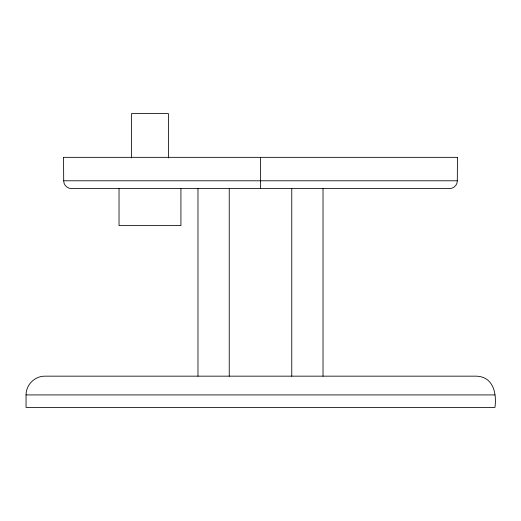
<?xml version="1.0" encoding="UTF-8"?>
<svg xmlns="http://www.w3.org/2000/svg" width="521" height="521" viewBox="0 0 521 521"><rect width="100%" height="100%" fill="white"/><g stroke="black" fill="none" stroke-linecap="round" stroke-linejoin="round"><path stroke-width="0.78" d="M63.562 157.342L63.692 180.787C63.542 185.007 67.242 188.511 71.377 188.602L449.623 188.602C453.758 188.511 457.458 185.007 457.308 180.787L457.438 157.342M26.05 394.918C26.037 384.778 34.666 376.149 44.806 376.162L476.194 376.162C493.283 376.624 496.858 393.264 494.95 407.422L26.05 407.422L26.05 394.918L494.95 394.918M63.692 157.342L457.308 157.342M63.692 180.787L457.308 180.787M323.02 188.602L323.02 376.162M291.76 188.602L291.76 376.162M260.5 157.342L260.5 188.602M229.24 188.602L229.24 376.162M197.98 188.602L197.98 376.162M180.924 188.602L180.924 225.613L119.029 225.613L119.029 188.602M168.42 157.948L168.42 113.578L131.533 113.578L131.533 157.948"/></g></svg>
